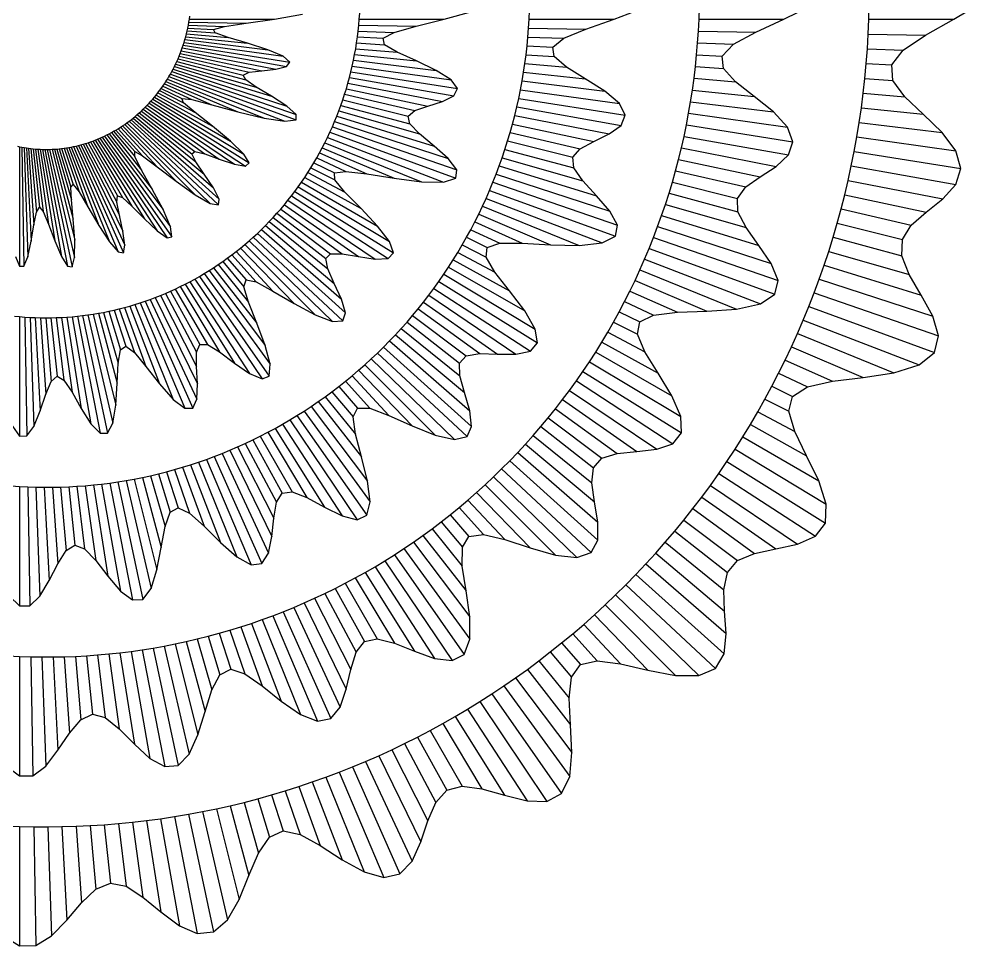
# Model space of a CAD drawing. Header units: metres. Extents: x -31.1 to 29.2, y -27.3 to 29.9.
# Drawn here: x -0.01 to 28.32, y -27.26 to 0 of the extents above; entities that cross this region are included whole.
import ezdxf

# ---------------------------------------------------------------- set-up
doc = ezdxf.new("R2010")
doc.units = ezdxf.units.M
for name, color, linetype in [('Fill', 3, 'Continuous'), ('Inner', 2, 'Continuous'), ('Outer', 1, 'Continuous')]:
    doc.layers.add(name, color=color, linetype=linetype)

msp = doc.modelspace()

# ---------------------------------------------------------------- linework, layer by layer
at = {"layer": 'Fill'}
for p, q in [((4.952, -0.259), (5.706, -0.299)), ((4.969, -0.174), (6.027, -0.21)), ((4.985, -0.087), (6.671, -0.116)), ((5, 0), (7.5, 0)), ((9.985, -0.174), (11.67, -0.204)), ((10, 0), (12.5, 0)), ((14.984, -0.262), (16.67, -0.291)), ((15, 0), (17.5, 0)), ((20, 0), (22.5, 0)), ((25, 0), (27.5, 0)), ((4.89, -0.514), (6.708, -0.705)), ((4.912, -0.43), (6.135, -0.537)), ((4.932, -0.345), (5.758, -0.403)), ((9.945, -0.521), (10.699, -0.561)), ((9.966, -0.348), (11.024, -0.385)), ((14.963, -0.523), (16.021, -0.559)), ((19.983, -0.349), (21.669, -0.378)), ((24.982, -0.436), (26.668, -0.465)), ((4.787, -0.844), (7.861, -1.386)), ((4.815, -0.763), (7.951, -1.259)), ((4.841, -0.68), (7.756, -1.09)), ((4.866, -0.597), (7.304, -0.897)), ((9.92, -0.694), (10.746, -0.751)), ((14.938, -0.783), (15.693, -0.822)), ((19.96, -0.697), (21.018, -0.734)), ((4.696, -1.084), (6.762, -1.561)), ((4.728, -1.005), (7.127, -1.515)), ((4.758, -0.925), (7.544, -1.466)), ((9.862, -1.037), (11.681, -1.228)), ((9.893, -0.866), (11.116, -0.973)), ((14.908, -1.042), (15.734, -1.1)), ((19.931, -1.045), (20.686, -1.084)), ((24.957, -0.872), (26.015, -0.908)), ((4.556, -1.393), (7.418, -2.268)), ((4.593, -1.317), (6.966, -1.997)), ((4.628, -1.24), (6.655, -1.783)), ((4.663, -1.163), (6.582, -1.641)), ((9.793, -1.376), (12.707, -1.786)), ((9.829, -1.207), (12.266, -1.506)), ((14.874, -1.301), (16.097, -1.408)), ((19.896, -1.391), (20.722, -1.449)), ((24.924, -1.306), (25.679, -1.346)), ((4.396, -1.687), (7.81, -2.998)), ((4.437, -1.615), (8.14, -2.963)), ((4.478, -1.542), (8.143, -2.804)), ((4.518, -1.468), (7.862, -2.555)), ((9.753, -1.545), (12.889, -2.041)), ((14.835, -1.559), (16.653, -1.75)), ((4.217, -1.966), (5.069, -2.364)), ((4.263, -1.898), (5.658, -2.519)), ((4.308, -1.829), (6.423, -2.726)), ((4.353, -1.759), (7.196, -2.907)), ((9.666, -1.879), (12.452, -2.42)), ((9.711, -1.712), (12.785, -2.254)), ((14.792, -1.816), (17.229, -2.115)), ((19.855, -1.737), (21.078, -1.844)), ((24.884, -1.74), (25.709, -1.798)), ((4.021, -2.229), (5.677, -3.147)), ((4.071, -2.165), (5.163, -2.745)), ((4.121, -2.1), (4.823, -2.458)), ((4.169, -2.034), (4.777, -2.33)), ((9.568, -2.209), (11.634, -2.686)), ((9.618, -2.044), (12.017, -2.554)), ((14.744, -2.072), (17.658, -2.482)), ((19.808, -2.082), (21.626, -2.273)), ((24.836, -2.173), (26.059, -2.28)), ((3.754, -2.532), (6.322, -4.264)), ((3.809, -2.474), (6.652, -4.32)), ((3.863, -2.414), (6.762, -4.226)), ((3.917, -2.353), (6.604, -3.968)), ((3.969, -2.292), (6.207, -3.584)), ((9.458, -2.534), (11.485, -3.077)), ((9.514, -2.372), (11.434, -2.851)), ((14.692, -2.327), (17.828, -2.824)), ((19.754, -2.426), (22.192, -2.725)), ((3.465, -2.806), (5.187, -4.2)), ((3.524, -2.753), (5.074, -3.964)), ((3.583, -2.7), (5.162, -3.89)), ((3.641, -2.645), (5.452, -3.961)), ((3.698, -2.589), (5.878, -4.116)), ((9.399, -2.695), (11.772, -3.376)), ((14.574, -2.833), (17.36, -3.374)), ((14.635, -2.581), (17.709, -3.123)), ((19.695, -2.768), (22.61, -3.178)), ((24.78, -2.605), (26.599, -2.796)), ((3.094, -3.094), (5.165, -5.165)), ((3.157, -3.049), (5.611, -5.418)), ((3.22, -3.003), (5.857, -5.462)), ((3.282, -2.955), (5.875, -5.29)), ((3.344, -2.907), (5.703, -4.958)), ((3.405, -2.857), (5.434, -4.559)), ((9.273, -3.013), (12.618, -4.1)), ((9.337, -2.855), (12.199, -3.73)), ((14.509, -3.084), (16.908, -3.594)), ((19.63, -3.109), (22.766, -3.606)), ((24.717, -3.035), (27.155, -3.334)), ((2.634, -3.371), (3.906, -4.999)), ((2.701, -3.335), (3.592, -4.436)), ((2.768, -3.298), (3.391, -4.041)), ((2.834, -3.26), (3.387, -3.896)), ((2.9, -3.22), (3.615, -4.015)), ((2.965, -3.179), (4.049, -4.342)), ((3.029, -3.137), (4.605, -4.768)), ((9.136, -3.325), (12.839, -4.673)), ((9.206, -3.17), (12.87, -4.432)), ((14.44, -3.334), (16.506, -3.811)), ((1.873, -3.675), (2.939, -5.767)), ((1.943, -3.654), (2.863, -5.385)), ((2.013, -3.632), (2.88, -5.196)), ((2.083, -3.608), (3.028, -5.245)), ((2.153, -3.583), (3.307, -5.503)), ((2.223, -3.557), (3.672, -5.876)), ((2.292, -3.529), (4.046, -6.23)), ((2.361, -3.5), (4.341, -6.435)), ((2.43, -3.47), (4.483, -6.402)), ((2.498, -3.438), (4.437, -6.107)), ((2.566, -3.405), (4.222, -5.603)), ((8.989, -3.632), (11.832, -4.781)), ((9.064, -3.479), (12.478, -4.79)), ((14.366, -3.582), (16.285, -4.06)), ((19.559, -3.449), (22.633, -3.991)), ((24.647, -3.464), (27.561, -3.873)), ((0, -3.75), (0, -7.264)), ((0.066, -3.763), (0.127, -7.261)), ((0.132, -3.775), (0.244, -6.987)), ((0.198, -3.786), (0.342, -6.534)), ((0.265, -3.796), (0.423, -6.046)), ((0.333, -3.805), (0.496, -5.674)), ((0.401, -3.812), (0.581, -5.531)), ((0.469, -3.819), (0.695, -5.661)), ((0.537, -3.824), (0.847, -6.026)), ((0.606, -3.827), (1.032, -6.516)), ((0.675, -3.83), (1.231, -6.979)), ((0.745, -3.831), (1.413, -7.27)), ((0.814, -3.831), (1.549, -7.289)), ((0.884, -3.83), (1.619, -7.012)), ((0.954, -3.827), (1.621, -6.501)), ((1.024, -3.823), (1.576, -5.882)), ((1.095, -3.818), (1.524, -5.315)), ((1.165, -3.812), (1.512, -4.945)), ((1.236, -3.804), (1.58, -4.862)), ((1.307, -3.795), (1.749, -5.078)), ((1.378, -3.785), (2.01, -5.523)), ((1.448, -3.773), (2.328, -6.065)), ((1.519, -3.76), (2.646, -6.549)), ((1.59, -3.746), (2.905, -6.844)), ((1.661, -3.73), (3.061, -6.876)), ((1.732, -3.713), (3.099, -6.646)), ((1.802, -3.695), (3.041, -6.234)), ((8.831, -3.932), (10.226, -4.553)), ((8.911, -3.782), (11.026, -4.68)), ((14.288, -3.828), (16.315, -4.371)), ((19.483, -3.787), (22.268, -4.328)), ((24.569, -3.891), (27.705, -4.388)), ((8.663, -4.225), (9.271, -4.522)), ((8.748, -4.079), (9.601, -4.477)), ((14.205, -4.073), (16.578, -4.754)), ((19.4, -4.124), (21.799, -4.633)), ((8.486, -4.512), (9.578, -5.093)), ((8.576, -4.37), (9.278, -4.728)), ((14.119, -4.317), (16.981, -5.192)), ((19.311, -4.458), (21.378, -4.936)), ((24.483, -4.317), (27.557, -4.859)), ((8.299, -4.792), (10.538, -6.084)), ((8.394, -4.653), (10.05, -5.571)), ((13.933, -4.798), (17.598, -6.059)), ((14.028, -4.558), (17.373, -5.645)), ((19.217, -4.791), (21.137, -5.27)), ((24.391, -4.741), (27.176, -5.283)), ((8.104, -5.064), (11.003, -6.875)), ((8.203, -4.929), (10.89, -6.543)), ((13.834, -5.035), (17.537, -6.383)), ((7.899, -5.328), (10.467, -7.06)), ((8.002, -5.197), (10.846, -7.043)), ((13.731, -5.271), (17.145, -6.582)), ((19.117, -5.122), (21.144, -5.666)), ((24.291, -5.163), (26.69, -5.673)), ((7.686, -5.584), (9.497, -6.9)), ((7.793, -5.457), (9.974, -6.984)), ((13.624, -5.505), (16.468, -6.654)), ((19.012, -5.451), (21.385, -6.132)), ((24.183, -5.583), (26.25, -6.06)), ((7.464, -5.832), (9.014, -7.043)), ((7.576, -5.709), (9.155, -6.899)), ((13.514, -5.736), (15.628, -6.634)), ((18.9, -5.778), (21.762, -6.653)), ((7.117, -6.187), (9.477, -8.238)), ((7.235, -6.071), (9.264, -7.773)), ((7.351, -5.952), (9.073, -7.347)), ((13.28, -6.193), (14.132, -6.59)), ((13.399, -5.965), (14.794, -6.587)), ((18.783, -6.103), (22.128, -7.19)), ((24.069, -6.001), (25.988, -6.48)), ((6.877, -6.413), (9.514, -8.872)), ((6.998, -6.301), (9.591, -8.636)), ((13.157, -6.417), (13.765, -6.714)), ((18.661, -6.425), (22.326, -7.687)), ((23.947, -6.417), (25.974, -6.96)), ((6.503, -6.734), (8.078, -8.365)), ((6.629, -6.629), (8.7, -8.7)), ((6.754, -6.522), (9.208, -8.892)), ((13.031, -6.64), (13.733, -6.998)), ((18.533, -6.745), (22.235, -8.093)), ((6.114, -7.033), (6.667, -7.67)), ((6.245, -6.936), (6.961, -7.731)), ((6.375, -6.836), (7.459, -7.999)), ((12.767, -7.077), (14.423, -7.995)), ((12.901, -6.86), (13.993, -7.44)), ((18.399, -7.063), (21.813, -8.373)), ((23.818, -6.83), (26.191, -7.51)), ((5.712, -7.311), (6.984, -8.939)), ((5.847, -7.221), (6.739, -8.322)), ((5.981, -7.128), (6.605, -7.871)), ((12.63, -7.292), (14.868, -8.584)), ((23.682, -7.24), (26.544, -8.115)), ((5.157, -7.646), (7.137, -10.58)), ((5.298, -7.566), (7.351, -10.498)), ((5.437, -7.483), (7.376, -10.152)), ((5.575, -7.398), (7.231, -9.596)), ((12.488, -7.504), (15.176, -9.118)), ((18.26, -7.378), (21.104, -8.527)), ((23.539, -7.648), (26.884, -8.735)), ((4.728, -7.869), (5.882, -9.789)), ((4.872, -7.797), (6.321, -10.116)), ((5.015, -7.723), (6.769, -10.423)), ((12.196, -7.92), (15.039, -9.767)), ((12.344, -7.713), (15.243, -9.525)), ((18.116, -7.69), (20.231, -8.587)), ((3.994, -8.189), (5.232, -10.728)), ((4.143, -8.13), (5.209, -10.222)), ((4.29, -8.069), (5.211, -9.8)), ((4.437, -8.005), (5.304, -9.569)), ((4.583, -7.939), (5.528, -9.575)), ((12.044, -8.124), (14.612, -9.856)), ((17.966, -7.999), (19.362, -8.62)), ((23.388, -8.053), (27.053, -9.315)), ((3.088, -8.483), (3.72, -10.222)), ((3.24, -8.441), (4.12, -10.733)), ((3.392, -8.396), (4.519, -11.185)), ((3.544, -8.348), (4.859, -11.447)), ((3.695, -8.298), (5.095, -11.443)), ((3.845, -8.245), (5.212, -11.177)), ((11.889, -8.325), (14.069, -9.851)), ((17.811, -8.306), (18.664, -8.703)), ((23.231, -8.455), (26.934, -9.803)), ((0, -8.75), (0, -12.264)), ((0.153, -8.763), (0.214, -12.261)), ((0.306, -8.772), (0.418, -11.984)), ((0.46, -8.78), (0.604, -11.527)), ((1.078, -8.781), (1.304, -10.624)), ((1.233, -8.775), (1.543, -10.978)), ((1.388, -8.766), (1.814, -11.454)), ((1.544, -8.754), (2.099, -11.903)), ((1.699, -8.739), (2.367, -12.178)), ((1.854, -8.722), (2.589, -12.179)), ((2.009, -8.702), (2.744, -11.884)), ((2.164, -8.679), (2.83, -11.352)), ((2.319, -8.653), (2.87, -10.712)), ((2.473, -8.625), (2.902, -10.121)), ((2.627, -8.593), (2.974, -9.726)), ((2.781, -8.56), (3.125, -9.618)), ((2.935, -8.523), (3.377, -9.806)), ((11.569, -8.718), (13.149, -9.908)), ((11.731, -8.523), (13.543, -9.839)), ((17.651, -8.609), (18.259, -8.905)), ((0.614, -8.784), (0.772, -11.034)), ((0.769, -8.786), (0.932, -10.655)), ((0.923, -8.785), (1.104, -10.503)), ((11.404, -8.91), (12.954, -10.121)), ((17.486, -8.91), (18.189, -9.268)), ((23.067, -8.855), (26.481, -10.165)), ((11.065, -9.285), (13.094, -10.987)), ((11.236, -9.099), (12.958, -10.494)), ((17.316, -9.207), (18.407, -9.787)), ((22.896, -9.251), (25.74, -10.4)), ((10.891, -9.467), (13.25, -11.518)), ((17.14, -9.501), (18.796, -10.419)), ((10.534, -9.823), (13.171, -12.282)), ((10.714, -9.647), (13.307, -11.981)), ((16.96, -9.792), (19.198, -11.084)), ((22.719, -9.643), (24.833, -10.541)), ((10.165, -10.165), (12.236, -12.236)), ((10.351, -9.995), (12.804, -12.365)), ((16.774, -10.079), (19.461, -11.694)), ((22.534, -10.033), (23.929, -10.654)), ((9.976, -10.331), (11.551, -11.962)), ((16.584, -10.363), (19.483, -12.174)), ((22.343, -10.419), (23.196, -10.816)), ((9.591, -10.652), (10.307, -11.447)), ((9.785, -10.493), (10.869, -11.656)), ((16.389, -10.643), (19.233, -12.49)), ((9.195, -10.959), (9.819, -11.702)), ((9.394, -10.807), (9.948, -11.443)), ((16.189, -10.92), (18.758, -12.652)), ((22.145, -10.801), (22.753, -11.097)), ((8.79, -11.251), (10.063, -12.88)), ((8.994, -11.107), (9.886, -12.208)), ((15.985, -11.193), (18.165, -12.719)), ((21.941, -11.18), (22.644, -11.537)), ((8.376, -11.528), (10.315, -14.197)), ((8.584, -11.392), (10.24, -13.589)), ((15.776, -11.462), (17.588, -12.778)), ((21.73, -11.554), (22.822, -12.135)), ((7.953, -11.791), (9.933, -14.726)), ((8.165, -11.662), (10.218, -14.593)), ((15.562, -11.727), (17.142, -12.917)), ((7.304, -12.155), (8.457, -14.075)), ((7.522, -12.038), (8.971, -14.356)), ((7.738, -11.916), (9.492, -14.617)), ((15.344, -11.988), (16.894, -13.199)), ((21.513, -11.925), (23.169, -12.843)), ((6.861, -12.378), (7.728, -13.942)), ((7.083, -12.269), (8.028, -13.905)), ((15.122, -12.246), (16.844, -13.64)), ((21.29, -12.292), (23.528, -13.584)), ((6.186, -12.683), (7.424, -15.222)), ((6.413, -12.585), (7.479, -14.677)), ((6.638, -12.484), (7.558, -14.215)), ((14.664, -12.748), (17.024, -14.798)), ((14.895, -12.499), (16.924, -14.201)), ((21.06, -12.654), (23.747, -14.269)), ((5.265, -13.032), (6.392, -15.821)), ((5.497, -12.951), (6.813, -16.05)), ((5.728, -12.866), (7.129, -16.011)), ((5.958, -12.776), (7.325, -15.709)), ((14.429, -12.992), (17.022, -15.327)), ((20.824, -13.012), (23.723, -14.824)), ((4.326, -13.315), (4.67, -14.373)), ((4.562, -13.25), (5.004, -14.534)), ((4.798, -13.182), (5.43, -14.92)), ((5.032, -13.109), (5.912, -15.4)), ((14.19, -13.233), (16.827, -15.692)), ((3.134, -13.574), (3.868, -16.756)), ((3.373, -13.53), (4.04, -16.203)), ((3.613, -13.483), (4.164, -15.541)), ((3.851, -13.431), (4.28, -14.928)), ((4.089, -13.375), (4.435, -14.508)), ((13.947, -13.469), (16.401, -15.838)), ((20.582, -13.366), (23.426, -15.213)), ((0, -13.75), (0, -17.264)), ((0.24, -13.762), (0.301, -17.26)), ((0.481, -13.769), (0.593, -16.981)), ((0.722, -13.773), (0.866, -16.52)), ((0.963, -13.772), (1.12, -16.022)), ((1.204, -13.767), (1.368, -15.636)), ((1.446, -13.758), (1.627, -15.476)), ((1.688, -13.744), (1.914, -15.587)), ((1.929, -13.726), (2.239, -15.929)), ((2.171, -13.704), (2.596, -16.393)), ((2.412, -13.678), (2.967, -16.827)), ((2.653, -13.647), (3.321, -17.086)), ((2.893, -13.613), (3.628, -17.07)), ((13.7, -13.7), (15.771, -15.771)), ((20.334, -13.716), (22.903, -15.448)), ((13.195, -14.15), (14.279, -15.312)), ((13.449, -13.927), (15.025, -15.558)), ((20.081, -14.061), (22.261, -15.587)), ((12.937, -14.367), (13.652, -15.162)), ((19.821, -14.401), (21.633, -15.717)), ((12.675, -14.581), (13.228, -15.217)), ((12.141, -14.992), (13.032, -16.093)), ((12.409, -14.789), (13.033, -15.532)), ((19.555, -14.736), (21.135, -15.926)), ((11.869, -15.191), (13.141, -16.82)), ((19.284, -15.067), (20.834, -16.278)), ((11.315, -15.574), (13.254, -18.243)), ((11.593, -15.385), (13.249, -17.582)), ((19.008, -15.392), (20.73, -16.787)), ((11.033, -15.757), (13.086, -18.689)), ((18.726, -15.713), (20.754, -17.415)), ((10.462, -16.109), (12.215, -18.81)), ((10.749, -15.936), (12.729, -18.871)), ((18.438, -16.028), (20.797, -18.079)), ((10.172, -16.278), (11.62, -18.597)), ((18.145, -16.338), (20.738, -18.673)), ((9.583, -16.599), (10.528, -18.235)), ((9.879, -16.441), (11.032, -18.361)), ((17.847, -16.643), (20.484, -19.102)), ((8.985, -16.899), (9.905, -18.629)), ((9.285, -16.751), (10.152, -18.315)), ((17.544, -16.942), (19.998, -19.312)), ((8.378, -17.177), (9.616, -19.716)), ((8.683, -17.04), (9.749, -19.133)), ((17.236, -17.236), (19.307, -19.307)), ((7.451, -17.554), (8.766, -20.652)), ((7.762, -17.433), (9.162, -20.579)), ((8.071, -17.308), (9.438, -20.241)), ((16.923, -17.524), (18.498, -19.155)), ((6.824, -17.777), (7.704, -20.068)), ((7.138, -17.668), (8.265, -20.457)), ((16.605, -17.806), (17.689, -18.969)), ((5.871, -18.07), (6.215, -19.128)), ((6.19, -17.978), (6.632, -19.261)), ((6.508, -17.88), (7.141, -19.618)), ((16.282, -18.083), (16.998, -18.878)), ((4.583, -18.382), (5.25, -21.055)), ((4.907, -18.312), (5.458, -20.371)), ((5.229, -18.237), (5.659, -19.734)), ((5.551, -18.157), (5.897, -19.289)), ((15.955, -18.354), (16.508, -18.991)), ((2.625, -18.678), (2.935, -20.88)), ((2.953, -18.643), (3.379, -21.331)), ((3.28, -18.602), (3.835, -21.751)), ((3.607, -18.555), (4.275, -21.994)), ((3.933, -18.503), (4.668, -21.961)), ((4.258, -18.445), (4.993, -21.628)), ((15.623, -18.619), (16.247, -19.362)), ((0, -18.75), (0, -22.264)), ((0.327, -18.761), (0.389, -22.259)), ((0.655, -18.766), (0.767, -21.978)), ((0.983, -18.766), (1.127, -21.513)), ((1.312, -18.76), (1.469, -21.01)), ((1.64, -18.748), (1.804, -20.617)), ((1.969, -18.73), (2.149, -20.448)), ((2.297, -18.707), (2.523, -20.549)), ((15.287, -18.878), (16.179, -19.979)), ((14.947, -19.131), (16.219, -20.76)), ((14.602, -19.378), (16.258, -21.575)), ((14.254, -19.619), (16.193, -22.288)), ((13.545, -20.081), (15.525, -23.016)), ((13.901, -19.853), (15.954, -22.785)), ((13.185, -20.303), (14.939, -23.003)), ((12.821, -20.518), (14.27, -22.837)), ((12.083, -20.929), (13.028, -22.565)), ((12.454, -20.727), (13.607, -22.647)), ((11.709, -21.124), (12.576, -22.688)), ((10.953, -21.496), (12.018, -23.588)), ((11.333, -21.313), (12.253, -23.044)), ((10.57, -21.671), (11.808, -24.21)), ((9.796, -22.001), (11.196, -25.146)), ((10.184, -21.84), (11.551, -24.772)), ((9.011, -22.304), (10.138, -25.093)), ((9.405, -22.156), (10.72, -25.255)), ((8.218, -22.579), (8.851, -24.317)), ((8.616, -22.445), (9.495, -24.736)), ((7.013, -22.938), (7.359, -24.071)), ((7.416, -22.825), (7.76, -23.883)), ((7.818, -22.706), (8.26, -23.989)), ((5.793, -23.233), (6.459, -25.906)), ((6.201, -23.142), (6.752, -25.2)), ((6.608, -23.044), (7.037, -24.54)), ((4.561, -23.464), (5.229, -26.903)), ((4.973, -23.394), (5.707, -26.852)), ((5.383, -23.317), (6.118, -26.499)), ((0, -23.75), (0, -27.264)), ((0.415, -23.76), (0.476, -27.258)), ((0.83, -23.763), (0.942, -26.975)), ((1.245, -23.759), (1.389, -26.507)), ((1.661, -23.748), (1.818, -25.997)), ((2.076, -23.729), (2.239, -25.597)), ((2.491, -23.703), (2.672, -25.421)), ((2.906, -23.669), (3.132, -25.512)), ((3.321, -23.629), (3.63, -25.832)), ((3.735, -23.581), (4.161, -26.27)), ((4.148, -23.526), (4.704, -26.675))]:
    msp.add_line(p, q, dxfattribs=at)
at = {"layer": 'Inner'}
for p, q in [((20, 0), (20.011, 0.349)), ((25, 0), (25.01, 0.437)), ((5, 0), (5.013, 0.088)), ((10, 0), (10.012, 0.175)), ((15, 0), (15.012, 0.262)), ((4.932, -0.345), (4.952, -0.259)), ((4.952, -0.259), (4.969, -0.174)), ((4.969, -0.174), (4.985, -0.087)), ((4.985, -0.087), (5, 0)), ((9.966, -0.348), (9.985, -0.174)), ((9.985, -0.174), (10, 0)), ((14.963, -0.523), (14.984, -0.262)), ((14.984, -0.262), (15, 0)), ((19.983, -0.349), (20, 0)), ((24.982, -0.436), (25, 0)), ((4.866, -0.597), (4.89, -0.514)), ((4.89, -0.514), (4.912, -0.43)), ((4.912, -0.43), (4.932, -0.345)), ((9.92, -0.694), (9.945, -0.521)), ((9.945, -0.521), (9.966, -0.348)), ((14.938, -0.783), (14.963, -0.523)), ((19.96, -0.697), (19.983, -0.349)), ((24.957, -0.872), (24.982, -0.436)), ((4.758, -0.925), (4.787, -0.844)), ((4.787, -0.844), (4.815, -0.763)), ((4.815, -0.763), (4.841, -0.68)), ((4.841, -0.68), (4.866, -0.597)), ((9.893, -0.866), (9.92, -0.694)), ((14.908, -1.042), (14.938, -0.783)), ((19.931, -1.045), (19.96, -0.697)), ((4.663, -1.163), (4.696, -1.084)), ((4.696, -1.084), (4.728, -1.005)), ((4.728, -1.005), (4.758, -0.925)), ((9.829, -1.207), (9.862, -1.037)), ((9.862, -1.037), (9.893, -0.866)), ((14.874, -1.301), (14.908, -1.042)), ((19.896, -1.391), (19.931, -1.045)), ((24.924, -1.306), (24.957, -0.872)), ((4.518, -1.468), (4.556, -1.393)), ((4.556, -1.393), (4.593, -1.317)), ((4.593, -1.317), (4.628, -1.24)), ((4.628, -1.24), (4.663, -1.163)), ((9.753, -1.545), (9.793, -1.376)), ((9.793, -1.376), (9.829, -1.207)), ((14.835, -1.559), (14.874, -1.301)), ((19.855, -1.737), (19.896, -1.391)), ((24.884, -1.74), (24.924, -1.306)), ((4.353, -1.759), (4.396, -1.687)), ((4.396, -1.687), (4.437, -1.615)), ((4.437, -1.615), (4.478, -1.542)), ((4.478, -1.542), (4.518, -1.468)), ((9.711, -1.712), (9.753, -1.545)), ((14.792, -1.816), (14.835, -1.559)), ((4.169, -2.034), (4.217, -1.966)), ((4.217, -1.966), (4.263, -1.898)), ((4.263, -1.898), (4.308, -1.829)), ((4.308, -1.829), (4.353, -1.759)), ((9.618, -2.044), (9.666, -1.879)), ((9.666, -1.879), (9.711, -1.712)), ((14.744, -2.072), (14.792, -1.816)), ((19.808, -2.082), (19.855, -1.737)), ((24.836, -2.173), (24.884, -1.74)), ((3.969, -2.292), (4.021, -2.229)), ((4.021, -2.229), (4.071, -2.165)), ((4.071, -2.165), (4.121, -2.1)), ((4.121, -2.1), (4.169, -2.034)), ((9.514, -2.372), (9.568, -2.209)), ((9.568, -2.209), (9.618, -2.044)), ((14.692, -2.327), (14.744, -2.072)), ((19.754, -2.426), (19.808, -2.082)), ((24.78, -2.605), (24.836, -2.173)), ((3.698, -2.589), (3.754, -2.532)), ((3.754, -2.532), (3.809, -2.474)), ((3.809, -2.474), (3.863, -2.414)), ((3.863, -2.414), (3.917, -2.353)), ((3.917, -2.353), (3.969, -2.292)), ((9.399, -2.695), (9.458, -2.534)), ((9.458, -2.534), (9.514, -2.372)), ((14.635, -2.581), (14.692, -2.327)), ((19.695, -2.768), (19.754, -2.426)), ((3.405, -2.857), (3.465, -2.806)), ((3.465, -2.806), (3.524, -2.753)), ((3.524, -2.753), (3.583, -2.7)), ((3.583, -2.7), (3.641, -2.645)), ((3.641, -2.645), (3.698, -2.589)), ((9.337, -2.855), (9.399, -2.695)), ((14.509, -3.084), (14.574, -2.833)), ((14.574, -2.833), (14.635, -2.581)), ((19.63, -3.109), (19.695, -2.768)), ((24.717, -3.035), (24.78, -2.605)), ((3.029, -3.137), (3.094, -3.094)), ((3.094, -3.094), (3.157, -3.049)), ((3.157, -3.049), (3.22, -3.003)), ((3.22, -3.003), (3.282, -2.955)), ((3.282, -2.955), (3.344, -2.907)), ((3.344, -2.907), (3.405, -2.857)), ((9.206, -3.17), (9.273, -3.013)), ((9.273, -3.013), (9.337, -2.855)), ((14.44, -3.334), (14.509, -3.084)), ((19.559, -3.449), (19.63, -3.109)), ((24.647, -3.464), (24.717, -3.035)), ((2.566, -3.405), (2.634, -3.371)), ((2.634, -3.371), (2.701, -3.335)), ((2.701, -3.335), (2.768, -3.298)), ((2.768, -3.298), (2.834, -3.26)), ((2.834, -3.26), (2.9, -3.22)), ((2.9, -3.22), (2.965, -3.179)), ((2.965, -3.179), (3.029, -3.137)), ((9.064, -3.479), (9.136, -3.325)), ((9.136, -3.325), (9.206, -3.17)), ((14.366, -3.582), (14.44, -3.334)), ((1.802, -3.695), (1.873, -3.675)), ((1.873, -3.675), (1.943, -3.654)), ((1.943, -3.654), (2.013, -3.632)), ((2.013, -3.632), (2.083, -3.608)), ((2.083, -3.608), (2.153, -3.583)), ((2.153, -3.583), (2.223, -3.557)), ((2.223, -3.557), (2.292, -3.529)), ((2.292, -3.529), (2.361, -3.5)), ((2.361, -3.5), (2.43, -3.47)), ((2.43, -3.47), (2.498, -3.438)), ((2.498, -3.438), (2.566, -3.405)), ((8.911, -3.782), (8.989, -3.632)), ((8.989, -3.632), (9.064, -3.479)), ((14.288, -3.828), (14.366, -3.582)), ((19.483, -3.787), (19.559, -3.449)), ((24.569, -3.891), (24.647, -3.464)), ((-0.065, -3.736), (0, -3.75)), ((0, -3.75), (0.066, -3.763)), ((0.066, -3.763), (0.132, -3.775)), ((0.132, -3.775), (0.198, -3.786)), ((0.198, -3.786), (0.265, -3.796)), ((0.265, -3.796), (0.333, -3.805)), ((0.333, -3.805), (0.401, -3.812)), ((0.401, -3.812), (0.469, -3.819)), ((0.469, -3.819), (0.537, -3.824)), ((0.537, -3.824), (0.606, -3.827)), ((0.606, -3.827), (0.675, -3.83)), ((0.675, -3.83), (0.745, -3.831)), ((0.745, -3.831), (0.814, -3.831)), ((0.814, -3.831), (0.884, -3.83)), ((0.884, -3.83), (0.954, -3.827)), ((0.954, -3.827), (1.024, -3.823)), ((1.024, -3.823), (1.095, -3.818)), ((1.095, -3.818), (1.165, -3.812)), ((1.165, -3.812), (1.236, -3.804)), ((1.236, -3.804), (1.307, -3.795)), ((1.307, -3.795), (1.378, -3.785)), ((1.378, -3.785), (1.448, -3.773)), ((1.448, -3.773), (1.519, -3.76)), ((1.519, -3.76), (1.59, -3.746)), ((1.59, -3.746), (1.661, -3.73)), ((1.661, -3.73), (1.732, -3.713)), ((1.732, -3.713), (1.802, -3.695)), ((8.748, -4.079), (8.831, -3.932)), ((8.831, -3.932), (8.911, -3.782)), ((14.205, -4.073), (14.288, -3.828)), ((19.4, -4.124), (19.483, -3.787)), ((24.483, -4.317), (24.569, -3.891)), ((8.576, -4.37), (8.663, -4.225)), ((8.663, -4.225), (8.748, -4.079)), ((14.119, -4.317), (14.205, -4.073)), ((19.311, -4.458), (19.4, -4.124)), ((8.394, -4.653), (8.486, -4.512)), ((8.486, -4.512), (8.576, -4.37)), ((14.028, -4.558), (14.119, -4.317)), ((19.217, -4.791), (19.311, -4.458)), ((24.391, -4.741), (24.483, -4.317)), ((8.203, -4.929), (8.299, -4.792)), ((8.299, -4.792), (8.394, -4.653)), ((13.834, -5.035), (13.933, -4.798)), ((13.933, -4.798), (14.028, -4.558)), ((19.117, -5.122), (19.217, -4.791)), ((24.291, -5.163), (24.391, -4.741)), ((8.002, -5.197), (8.104, -5.064)), ((8.104, -5.064), (8.203, -4.929)), ((13.731, -5.271), (13.834, -5.035)), ((7.793, -5.457), (7.899, -5.328)), ((7.899, -5.328), (8.002, -5.197)), ((13.624, -5.505), (13.731, -5.271)), ((19.012, -5.451), (19.117, -5.122)), ((24.183, -5.583), (24.291, -5.163)), ((7.576, -5.709), (7.686, -5.584)), ((7.686, -5.584), (7.793, -5.457)), ((13.514, -5.736), (13.624, -5.505)), ((18.9, -5.778), (19.012, -5.451)), ((24.069, -6.001), (24.183, -5.583)), ((7.351, -5.952), (7.464, -5.832)), ((7.464, -5.832), (7.576, -5.709)), ((13.399, -5.965), (13.514, -5.736)), ((18.783, -6.103), (18.9, -5.778)), ((6.998, -6.301), (7.117, -6.187)), ((7.117, -6.187), (7.235, -6.071)), ((7.235, -6.071), (7.351, -5.952)), ((13.157, -6.417), (13.28, -6.193)), ((13.28, -6.193), (13.399, -5.965)), ((18.661, -6.425), (18.783, -6.103)), ((23.947, -6.417), (24.069, -6.001)), ((6.754, -6.522), (6.877, -6.413)), ((6.877, -6.413), (6.998, -6.301)), ((13.031, -6.64), (13.157, -6.417)), ((18.533, -6.745), (18.661, -6.425)), ((23.818, -6.83), (23.947, -6.417)), ((6.375, -6.836), (6.503, -6.734)), ((6.503, -6.734), (6.629, -6.629)), ((6.629, -6.629), (6.754, -6.522)), ((12.901, -6.86), (13.031, -6.64)), ((18.399, -7.063), (18.533, -6.745)), ((5.981, -7.128), (6.114, -7.033)), ((6.114, -7.033), (6.245, -6.936)), ((6.245, -6.936), (6.375, -6.836)), ((12.63, -7.292), (12.767, -7.077)), ((12.767, -7.077), (12.901, -6.86)), ((18.26, -7.378), (18.399, -7.063)), ((23.682, -7.24), (23.818, -6.83)), ((5.575, -7.398), (5.712, -7.311)), ((5.712, -7.311), (5.847, -7.221)), ((5.847, -7.221), (5.981, -7.128)), ((12.488, -7.504), (12.63, -7.292)), ((23.539, -7.648), (23.682, -7.24)), ((5.015, -7.723), (5.157, -7.646)), ((5.157, -7.646), (5.298, -7.566)), ((5.298, -7.566), (5.437, -7.483)), ((5.437, -7.483), (5.575, -7.398)), ((12.344, -7.713), (12.488, -7.504)), ((18.116, -7.69), (18.26, -7.378)), ((23.388, -8.053), (23.539, -7.648)), ((4.583, -7.939), (4.728, -7.869)), ((4.728, -7.869), (4.872, -7.797)), ((4.872, -7.797), (5.015, -7.723)), ((12.044, -8.124), (12.196, -7.92)), ((12.196, -7.92), (12.344, -7.713)), ((17.966, -7.999), (18.116, -7.69)), ((3.845, -8.245), (3.994, -8.189)), ((3.994, -8.189), (4.143, -8.13)), ((4.143, -8.13), (4.29, -8.069)), ((4.29, -8.069), (4.437, -8.005)), ((4.437, -8.005), (4.583, -7.939)), ((11.889, -8.325), (12.044, -8.124)), ((17.811, -8.306), (17.966, -7.999)), ((23.231, -8.455), (23.388, -8.053)), ((2.935, -8.523), (3.088, -8.483)), ((3.088, -8.483), (3.24, -8.441)), ((3.24, -8.441), (3.392, -8.396)), ((3.392, -8.396), (3.544, -8.348)), ((3.544, -8.348), (3.695, -8.298)), ((3.695, -8.298), (3.845, -8.245)), ((11.731, -8.523), (11.889, -8.325)), ((17.651, -8.609), (17.811, -8.306)), ((23.067, -8.855), (23.231, -8.455)), ((-0.152, -8.735), (0, -8.75)), ((0, -8.75), (0.153, -8.763)), ((0.153, -8.763), (0.306, -8.772)), ((0.306, -8.772), (0.46, -8.78)), ((0.46, -8.78), (0.614, -8.784)), ((0.923, -8.785), (1.078, -8.781)), ((1.078, -8.781), (1.233, -8.775)), ((1.233, -8.775), (1.388, -8.766)), ((1.388, -8.766), (1.544, -8.754)), ((1.544, -8.754), (1.699, -8.739)), ((1.699, -8.739), (1.854, -8.722)), ((1.854, -8.722), (2.009, -8.702)), ((2.009, -8.702), (2.164, -8.679)), ((2.164, -8.679), (2.319, -8.653)), ((2.319, -8.653), (2.473, -8.625)), ((2.473, -8.625), (2.627, -8.593)), ((2.627, -8.593), (2.781, -8.56)), ((2.781, -8.56), (2.935, -8.523)), ((11.404, -8.91), (11.569, -8.718)), ((11.569, -8.718), (11.731, -8.523)), ((17.486, -8.91), (17.651, -8.609)), ((0.614, -8.784), (0.769, -8.786)), ((0.769, -8.786), (0.923, -8.785)), ((11.236, -9.099), (11.404, -8.91)), ((17.316, -9.207), (17.486, -8.91)), ((22.896, -9.251), (23.067, -8.855)), ((10.891, -9.467), (11.065, -9.285)), ((11.065, -9.285), (11.236, -9.099)), ((17.14, -9.501), (17.316, -9.207)), ((22.719, -9.643), (22.896, -9.251)), ((10.714, -9.647), (10.891, -9.467)), ((16.96, -9.792), (17.14, -9.501)), ((10.351, -9.995), (10.534, -9.823)), ((10.534, -9.823), (10.714, -9.647)), ((16.774, -10.079), (16.96, -9.792)), ((22.534, -10.033), (22.719, -9.643)), ((9.976, -10.331), (10.165, -10.165)), ((10.165, -10.165), (10.351, -9.995)), ((16.584, -10.363), (16.774, -10.079)), ((22.343, -10.419), (22.534, -10.033)), ((9.785, -10.493), (9.976, -10.331)), ((16.389, -10.643), (16.584, -10.363)), ((22.145, -10.801), (22.343, -10.419)), ((9.394, -10.807), (9.591, -10.652)), ((9.591, -10.652), (9.785, -10.493)), ((16.189, -10.92), (16.389, -10.643)), ((8.994, -11.107), (9.195, -10.959)), ((9.195, -10.959), (9.394, -10.807)), ((15.985, -11.193), (16.189, -10.92)), ((21.941, -11.18), (22.145, -10.801)), ((8.584, -11.392), (8.79, -11.251)), ((8.79, -11.251), (8.994, -11.107)), ((15.776, -11.462), (15.985, -11.193)), ((21.73, -11.554), (21.941, -11.18)), ((8.165, -11.662), (8.376, -11.528)), ((8.376, -11.528), (8.584, -11.392)), ((15.562, -11.727), (15.776, -11.462)), ((21.513, -11.925), (21.73, -11.554)), ((7.738, -11.916), (7.953, -11.791)), ((7.953, -11.791), (8.165, -11.662)), ((15.344, -11.988), (15.562, -11.727)), ((7.083, -12.269), (7.304, -12.155)), ((7.304, -12.155), (7.522, -12.038)), ((7.522, -12.038), (7.738, -11.916)), ((15.122, -12.246), (15.344, -11.988)), ((21.29, -12.292), (21.513, -11.925)), ((6.638, -12.484), (6.861, -12.378)), ((6.861, -12.378), (7.083, -12.269)), ((14.895, -12.499), (15.122, -12.246)), ((21.06, -12.654), (21.29, -12.292)), ((5.958, -12.776), (6.186, -12.683)), ((6.186, -12.683), (6.413, -12.585)), ((6.413, -12.585), (6.638, -12.484)), ((14.429, -12.992), (14.664, -12.748)), ((14.664, -12.748), (14.895, -12.499)), ((20.824, -13.012), (21.06, -12.654)), ((5.032, -13.109), (5.265, -13.032)), ((5.265, -13.032), (5.497, -12.951)), ((5.497, -12.951), (5.728, -12.866)), ((5.728, -12.866), (5.958, -12.776)), ((14.19, -13.233), (14.429, -12.992)), ((20.582, -13.366), (20.824, -13.012)), ((4.089, -13.375), (4.326, -13.315)), ((4.326, -13.315), (4.562, -13.25)), ((4.562, -13.25), (4.798, -13.182)), ((4.798, -13.182), (5.032, -13.109)), ((13.947, -13.469), (14.19, -13.233)), ((2.893, -13.613), (3.134, -13.574)), ((3.134, -13.574), (3.373, -13.53)), ((3.373, -13.53), (3.613, -13.483)), ((3.613, -13.483), (3.851, -13.431)), ((3.851, -13.431), (4.089, -13.375)), ((13.7, -13.7), (13.947, -13.469)), ((20.334, -13.716), (20.582, -13.366)), ((-0.24, -13.734), (0, -13.75)), ((0, -13.75), (0.24, -13.762)), ((0.24, -13.762), (0.481, -13.769)), ((0.481, -13.769), (0.722, -13.773)), ((0.722, -13.773), (0.963, -13.772)), ((0.963, -13.772), (1.204, -13.767)), ((1.204, -13.767), (1.446, -13.758)), ((1.446, -13.758), (1.688, -13.744)), ((1.688, -13.744), (1.929, -13.726)), ((1.929, -13.726), (2.171, -13.704)), ((2.171, -13.704), (2.412, -13.678)), ((2.412, -13.678), (2.653, -13.647)), ((2.653, -13.647), (2.893, -13.613)), ((13.449, -13.927), (13.7, -13.7)), ((20.081, -14.061), (20.334, -13.716)), ((12.937, -14.367), (13.195, -14.15)), ((13.195, -14.15), (13.449, -13.927)), ((19.821, -14.401), (20.081, -14.061)), ((12.675, -14.581), (12.937, -14.367)), ((19.555, -14.736), (19.821, -14.401)), ((12.409, -14.789), (12.675, -14.581)), ((11.869, -15.191), (12.141, -14.992)), ((12.141, -14.992), (12.409, -14.789)), ((19.284, -15.067), (19.555, -14.736)), ((11.593, -15.385), (11.869, -15.191)), ((19.008, -15.392), (19.284, -15.067)), ((11.033, -15.757), (11.315, -15.574)), ((11.315, -15.574), (11.593, -15.385)), ((18.726, -15.713), (19.008, -15.392)), ((10.749, -15.936), (11.033, -15.757)), ((18.438, -16.028), (18.726, -15.713)), ((10.172, -16.278), (10.462, -16.109)), ((10.462, -16.109), (10.749, -15.936)), ((18.145, -16.338), (18.438, -16.028)), ((9.879, -16.441), (10.172, -16.278)), ((17.847, -16.643), (18.145, -16.338)), ((9.285, -16.751), (9.583, -16.599)), ((9.583, -16.599), (9.879, -16.441)), ((17.544, -16.942), (17.847, -16.643)), ((8.683, -17.04), (8.985, -16.899)), ((8.985, -16.899), (9.285, -16.751)), ((17.236, -17.236), (17.544, -16.942)), ((8.071, -17.308), (8.378, -17.177)), ((8.378, -17.177), (8.683, -17.04)), ((16.923, -17.524), (17.236, -17.236)), ((7.138, -17.668), (7.451, -17.554)), ((7.451, -17.554), (7.762, -17.433)), ((7.762, -17.433), (8.071, -17.308)), ((16.605, -17.806), (16.923, -17.524)), ((6.508, -17.88), (6.824, -17.777)), ((6.824, -17.777), (7.138, -17.668)), ((16.282, -18.083), (16.605, -17.806)), ((5.551, -18.157), (5.871, -18.07)), ((5.871, -18.07), (6.19, -17.978)), ((6.19, -17.978), (6.508, -17.88)), ((15.955, -18.354), (16.282, -18.083)), ((4.258, -18.445), (4.583, -18.382)), ((4.583, -18.382), (4.907, -18.312)), ((4.907, -18.312), (5.229, -18.237)), ((5.229, -18.237), (5.551, -18.157)), ((15.623, -18.619), (15.955, -18.354)), ((2.297, -18.707), (2.625, -18.678)), ((2.625, -18.678), (2.953, -18.643)), ((2.953, -18.643), (3.28, -18.602)), ((3.28, -18.602), (3.607, -18.555)), ((3.607, -18.555), (3.933, -18.503)), ((3.933, -18.503), (4.258, -18.445)), ((15.287, -18.878), (15.623, -18.619)), ((-0.327, -18.733), (0, -18.75)), ((0, -18.75), (0.327, -18.761)), ((0.327, -18.761), (0.655, -18.766)), ((0.655, -18.766), (0.983, -18.766)), ((0.983, -18.766), (1.312, -18.76)), ((1.312, -18.76), (1.64, -18.748)), ((1.64, -18.748), (1.969, -18.73)), ((1.969, -18.73), (2.297, -18.707)), ((14.947, -19.131), (15.287, -18.878)), ((14.602, -19.378), (14.947, -19.131)), ((14.254, -19.619), (14.602, -19.378)), ((13.901, -19.853), (14.254, -19.619)), ((13.185, -20.303), (13.545, -20.081)), ((13.545, -20.081), (13.901, -19.853)), ((12.821, -20.518), (13.185, -20.303)), ((12.454, -20.727), (12.821, -20.518)), ((11.709, -21.124), (12.083, -20.929)), ((12.083, -20.929), (12.454, -20.727)), ((11.333, -21.313), (11.709, -21.124)), ((10.57, -21.671), (10.953, -21.496)), ((10.953, -21.496), (11.333, -21.313)), ((10.184, -21.84), (10.57, -21.671)), ((9.405, -22.156), (9.796, -22.001)), ((9.796, -22.001), (10.184, -21.84)), ((8.616, -22.445), (9.011, -22.304)), ((9.011, -22.304), (9.405, -22.156)), ((7.818, -22.706), (8.218, -22.579)), ((8.218, -22.579), (8.616, -22.445)), ((6.608, -23.044), (7.013, -22.938)), ((7.013, -22.938), (7.416, -22.825)), ((7.416, -22.825), (7.818, -22.706)), ((5.383, -23.317), (5.793, -23.233)), ((5.793, -23.233), (6.201, -23.142)), ((6.201, -23.142), (6.608, -23.044)), ((4.148, -23.526), (4.561, -23.464)), ((4.561, -23.464), (4.973, -23.394)), ((4.973, -23.394), (5.383, -23.317)), ((-0.414, -23.732), (0, -23.75)), ((0, -23.75), (0.415, -23.76)), ((0.415, -23.76), (0.83, -23.763)), ((0.83, -23.763), (1.245, -23.759)), ((1.245, -23.759), (1.661, -23.748)), ((1.661, -23.748), (2.076, -23.729)), ((2.076, -23.729), (2.491, -23.703)), ((2.491, -23.703), (2.906, -23.669)), ((2.906, -23.669), (3.321, -23.629)), ((3.321, -23.629), (3.735, -23.581)), ((3.735, -23.581), (4.148, -23.526))]:
    msp.add_line(p, q, dxfattribs=at)
at = {"layer": 'Outer'}
for p, q in [((17.5, 0), (18.325, 0.32)), ((22.5, 0), (23.324, 0.407)), ((27.5, 0), (28.324, 0.494)), ((7.5, 0), (8.327, 0.145)), ((12.5, 0), (13.326, 0.233)), ((5.706, -0.299), (6.027, -0.21)), ((6.027, -0.21), (6.671, -0.116)), ((6.671, -0.116), (7.5, 0)), ((11.024, -0.385), (11.67, -0.204)), ((11.67, -0.204), (12.5, 0)), ((16.67, -0.291), (17.5, 0)), ((21.669, -0.378), (22.5, 0)), ((26.668, -0.465), (27.5, 0)), ((5.758, -0.403), (5.706, -0.299)), ((6.135, -0.537), (5.758, -0.403)), ((6.708, -0.705), (6.135, -0.537)), ((10.699, -0.561), (11.024, -0.385)), ((10.746, -0.751), (10.699, -0.561)), ((15.693, -0.822), (16.021, -0.559)), ((16.021, -0.559), (16.67, -0.291)), ((21.018, -0.734), (21.669, -0.378)), ((26.015, -0.908), (26.668, -0.465)), ((7.304, -0.897), (6.708, -0.705)), ((11.116, -0.973), (10.746, -0.751)), ((15.734, -1.1), (15.693, -0.822)), ((20.686, -1.084), (21.018, -0.734)), ((7.756, -1.09), (7.304, -0.897)), ((7.951, -1.259), (7.756, -1.09)), ((11.681, -1.228), (11.116, -0.973)), ((16.097, -1.408), (15.734, -1.1)), ((20.722, -1.449), (20.686, -1.084)), ((25.679, -1.346), (26.015, -0.908)), ((7.544, -1.466), (7.861, -1.386)), ((7.861, -1.386), (7.951, -1.259)), ((12.266, -1.506), (11.681, -1.228)), ((16.653, -1.75), (16.097, -1.408)), ((25.709, -1.798), (25.679, -1.346)), ((6.582, -1.641), (6.762, -1.561)), ((6.655, -1.783), (6.582, -1.641)), ((6.762, -1.561), (7.127, -1.515)), ((7.127, -1.515), (7.544, -1.466)), ((12.707, -1.786), (12.266, -1.506)), ((21.078, -1.844), (20.722, -1.449)), ((6.966, -1.997), (6.655, -1.783)), ((12.889, -2.041), (12.707, -1.786)), ((17.229, -2.115), (16.653, -1.75)), ((21.626, -2.273), (21.078, -1.844)), ((26.059, -2.28), (25.709, -1.798)), ((7.418, -2.268), (6.966, -1.997)), ((12.452, -2.42), (12.785, -2.254)), ((12.785, -2.254), (12.889, -2.041)), ((17.658, -2.482), (17.229, -2.115)), ((4.823, -2.458), (4.777, -2.33)), ((4.777, -2.33), (5.069, -2.364)), ((5.163, -2.745), (4.823, -2.458)), ((5.069, -2.364), (5.658, -2.519)), ((5.658, -2.519), (6.423, -2.726)), ((7.862, -2.555), (7.418, -2.268)), ((12.017, -2.554), (12.452, -2.42)), ((17.828, -2.824), (17.658, -2.482)), ((22.192, -2.725), (21.626, -2.273)), ((26.599, -2.796), (26.059, -2.28)), ((5.677, -3.147), (5.163, -2.745)), ((6.423, -2.726), (7.196, -2.907)), ((8.143, -2.804), (7.862, -2.555)), ((8.14, -2.963), (8.143, -2.804)), ((11.434, -2.851), (11.634, -2.686)), ((11.634, -2.686), (12.017, -2.554)), ((17.709, -3.123), (17.828, -2.824)), ((22.61, -3.178), (22.192, -2.725)), ((27.155, -3.334), (26.599, -2.796)), ((7.196, -2.907), (7.81, -2.998)), ((7.81, -2.998), (8.14, -2.963)), ((11.485, -3.077), (11.434, -2.851)), ((11.772, -3.376), (11.485, -3.077)), ((6.207, -3.584), (5.677, -3.147)), ((12.199, -3.73), (11.772, -3.376)), ((16.908, -3.594), (17.36, -3.374)), ((17.36, -3.374), (17.709, -3.123)), ((22.766, -3.606), (22.61, -3.178)), ((27.561, -3.873), (27.155, -3.334)), ((6.604, -3.968), (6.207, -3.584)), ((16.506, -3.811), (16.908, -3.594)), ((22.633, -3.991), (22.766, -3.606)), ((3.391, -4.041), (3.387, -3.896)), ((3.387, -3.896), (3.615, -4.015)), ((5.074, -3.964), (5.162, -3.89)), ((5.187, -4.2), (5.074, -3.964)), ((5.162, -3.89), (5.452, -3.961)), ((5.452, -3.961), (5.878, -4.116)), ((12.618, -4.1), (12.199, -3.73)), ((16.285, -4.06), (16.506, -3.811)), ((27.705, -4.388), (27.561, -3.873)), ((3.592, -4.436), (3.391, -4.041)), ((3.615, -4.015), (4.049, -4.342)), ((5.434, -4.559), (5.187, -4.2)), ((5.878, -4.116), (6.322, -4.264)), ((6.762, -4.226), (6.604, -3.968)), ((6.652, -4.32), (6.762, -4.226)), ((12.87, -4.432), (12.618, -4.1)), ((16.315, -4.371), (16.285, -4.06)), ((22.268, -4.328), (22.633, -3.991)), ((3.906, -4.999), (3.592, -4.436)), ((4.049, -4.342), (4.605, -4.768)), ((6.322, -4.264), (6.652, -4.32)), ((9.271, -4.522), (9.601, -4.477)), ((9.278, -4.728), (9.271, -4.522)), ((9.601, -4.477), (10.226, -4.553)), ((12.839, -4.673), (12.87, -4.432)), ((16.578, -4.754), (16.315, -4.371)), ((21.799, -4.633), (22.268, -4.328)), ((27.557, -4.859), (27.705, -4.388)), ((4.605, -4.768), (5.165, -5.165)), ((5.703, -4.958), (5.434, -4.559)), ((9.578, -5.093), (9.278, -4.728)), ((10.226, -4.553), (11.026, -4.68)), ((11.026, -4.68), (11.832, -4.781)), ((11.832, -4.781), (12.478, -4.79)), ((12.478, -4.79), (12.839, -4.673)), ((16.981, -5.192), (16.578, -4.754)), ((21.378, -4.936), (21.799, -4.633)), ((1.512, -4.945), (1.58, -4.862)), ((1.524, -5.315), (1.512, -4.945)), ((1.58, -4.862), (1.749, -5.078)), ((1.749, -5.078), (2.01, -5.523)), ((4.222, -5.603), (3.906, -4.999)), ((5.875, -5.29), (5.703, -4.958)), ((10.05, -5.571), (9.578, -5.093)), ((21.137, -5.27), (21.378, -4.936)), ((27.176, -5.283), (27.557, -4.859)), ((1.576, -5.882), (1.524, -5.315)), ((2.863, -5.385), (2.88, -5.196)), ((2.88, -5.196), (3.028, -5.245)), ((3.028, -5.245), (3.307, -5.503)), ((5.165, -5.165), (5.611, -5.418)), ((5.857, -5.462), (5.875, -5.29)), ((17.373, -5.645), (16.981, -5.192)), ((21.144, -5.666), (21.137, -5.27)), ((26.69, -5.673), (27.176, -5.283)), ((0.496, -5.674), (0.581, -5.531)), ((0.581, -5.531), (0.695, -5.661)), ((0.695, -5.661), (0.847, -6.026)), ((2.01, -5.523), (2.328, -6.065)), ((2.939, -5.767), (2.863, -5.385)), ((3.307, -5.503), (3.672, -5.876)), ((4.437, -6.107), (4.222, -5.603)), ((5.611, -5.418), (5.857, -5.462)), ((10.538, -6.084), (10.05, -5.571)), ((17.598, -6.059), (17.373, -5.645)), ((21.385, -6.132), (21.144, -5.666)), ((0.423, -6.046), (0.496, -5.674)), ((1.621, -6.501), (1.576, -5.882)), ((3.041, -6.234), (2.939, -5.767)), ((3.672, -5.876), (4.046, -6.23)), ((26.25, -6.06), (26.69, -5.673)), ((0.342, -6.534), (0.423, -6.046)), ((0.847, -6.026), (1.032, -6.516)), ((2.328, -6.065), (2.646, -6.549)), ((4.046, -6.23), (4.341, -6.435)), ((4.483, -6.402), (4.437, -6.107)), ((10.89, -6.543), (10.538, -6.084)), ((17.537, -6.383), (17.598, -6.059)), ((21.762, -6.653), (21.385, -6.132)), ((25.988, -6.48), (26.25, -6.06)), ((1.032, -6.516), (1.231, -6.979)), ((1.619, -7.012), (1.621, -6.501)), ((3.099, -6.646), (3.041, -6.234)), ((4.341, -6.435), (4.483, -6.402)), ((17.145, -6.582), (17.537, -6.383)), ((25.974, -6.96), (25.988, -6.48)), ((0.244, -6.987), (0.342, -6.534)), ((2.646, -6.549), (2.905, -6.844)), ((3.061, -6.876), (3.099, -6.646)), ((11.003, -6.875), (10.89, -6.543)), ((13.733, -6.998), (13.765, -6.714)), ((13.765, -6.714), (14.132, -6.59)), ((14.132, -6.59), (14.794, -6.587)), ((14.794, -6.587), (15.628, -6.634)), ((15.628, -6.634), (16.468, -6.654)), ((16.468, -6.654), (17.145, -6.582)), ((22.128, -7.19), (21.762, -6.653)), ((-0.122, -6.977), (0, -7.264)), ((0.127, -7.261), (0.244, -6.987)), ((1.231, -6.979), (1.413, -7.27)), ((1.549, -7.289), (1.619, -7.012)), ((2.905, -6.844), (3.061, -6.876)), ((9.014, -7.043), (9.155, -6.899)), ((9.073, -7.347), (9.014, -7.043)), ((9.155, -6.899), (9.497, -6.9)), ((9.497, -6.9), (9.974, -6.984)), ((9.974, -6.984), (10.467, -7.06)), ((10.467, -7.06), (10.846, -7.043)), ((10.846, -7.043), (11.003, -6.875)), ((13.993, -7.44), (13.733, -6.998)), ((26.191, -7.51), (25.974, -6.96)), ((0, -7.264), (0.127, -7.261)), ((1.413, -7.27), (1.549, -7.289)), ((9.264, -7.773), (9.073, -7.347)), ((22.326, -7.687), (22.128, -7.19)), ((14.423, -7.995), (13.993, -7.44)), ((26.544, -8.115), (26.191, -7.51)), ((6.605, -7.871), (6.667, -7.67)), ((6.739, -8.322), (6.605, -7.871)), ((6.667, -7.67), (6.961, -7.731)), ((6.961, -7.731), (7.459, -7.999)), ((9.477, -8.238), (9.264, -7.773)), ((22.235, -8.093), (22.326, -7.687)), ((7.459, -7.999), (8.078, -8.365)), ((14.868, -8.584), (14.423, -7.995)), ((21.813, -8.373), (22.235, -8.093)), ((26.884, -8.735), (26.544, -8.115)), ((6.984, -8.939), (6.739, -8.322)), ((8.078, -8.365), (8.7, -8.7)), ((9.591, -8.636), (9.477, -8.238)), ((21.104, -8.527), (21.813, -8.373)), ((8.7, -8.7), (9.208, -8.892)), ((9.514, -8.872), (9.591, -8.636)), ((15.176, -9.118), (14.868, -8.584)), ((18.259, -8.905), (18.664, -8.703)), ((18.664, -8.703), (19.362, -8.62)), ((19.362, -8.62), (20.231, -8.587)), ((20.231, -8.587), (21.104, -8.527)), ((27.053, -9.315), (26.884, -8.735)), ((7.231, -9.596), (6.984, -8.939)), ((9.208, -8.892), (9.514, -8.872)), ((18.189, -9.268), (18.259, -8.905)), ((15.243, -9.525), (15.176, -9.118)), ((18.407, -9.787), (18.189, -9.268)), ((26.934, -9.803), (27.053, -9.315)), ((2.974, -9.726), (3.125, -9.618)), ((3.125, -9.618), (3.377, -9.806)), ((5.211, -9.8), (5.304, -9.569)), ((5.304, -9.569), (5.528, -9.575)), ((5.528, -9.575), (5.882, -9.789)), ((7.376, -10.152), (7.231, -9.596)), ((15.039, -9.767), (15.243, -9.525)), ((2.902, -10.121), (2.974, -9.726)), ((3.377, -9.806), (3.72, -10.222)), ((5.209, -10.222), (5.211, -9.8)), ((5.882, -9.789), (6.321, -10.116)), ((12.954, -10.121), (13.149, -9.908)), ((13.149, -9.908), (13.543, -9.839)), ((13.543, -9.839), (14.069, -9.851)), ((14.069, -9.851), (14.612, -9.856)), ((14.612, -9.856), (15.039, -9.767)), ((18.796, -10.419), (18.407, -9.787)), ((26.481, -10.165), (26.934, -9.803)), ((2.87, -10.712), (2.902, -10.121)), ((6.321, -10.116), (6.769, -10.423)), ((7.351, -10.498), (7.376, -10.152)), ((12.958, -10.494), (12.954, -10.121)), ((25.74, -10.4), (26.481, -10.165)), ((3.72, -10.222), (4.12, -10.733)), ((5.232, -10.728), (5.209, -10.222)), ((6.769, -10.423), (7.137, -10.58)), ((19.198, -11.084), (18.796, -10.419)), ((24.833, -10.541), (25.74, -10.4)), ((0.772, -11.034), (0.932, -10.655)), ((0.932, -10.655), (1.104, -10.503)), ((1.104, -10.503), (1.304, -10.624)), ((1.304, -10.624), (1.543, -10.978)), ((2.83, -11.352), (2.87, -10.712)), ((4.12, -10.733), (4.519, -11.185)), ((5.212, -11.177), (5.232, -10.728)), ((7.137, -10.58), (7.351, -10.498)), ((13.094, -10.987), (12.958, -10.494)), ((23.196, -10.816), (23.929, -10.654)), ((23.929, -10.654), (24.833, -10.541)), ((0.604, -11.527), (0.772, -11.034)), ((1.543, -10.978), (1.814, -11.454)), ((13.25, -11.518), (13.094, -10.987)), ((22.753, -11.097), (23.196, -10.816)), ((4.519, -11.185), (4.859, -11.447)), ((5.095, -11.443), (5.212, -11.177)), ((19.461, -11.694), (19.198, -11.084)), ((22.644, -11.537), (22.753, -11.097)), ((0.418, -11.984), (0.604, -11.527)), ((1.814, -11.454), (2.099, -11.903)), ((2.744, -11.884), (2.83, -11.352)), ((4.859, -11.447), (5.095, -11.443)), ((9.819, -11.702), (9.948, -11.443)), ((9.948, -11.443), (10.307, -11.447)), ((10.307, -11.447), (10.869, -11.656)), ((13.307, -11.981), (13.25, -11.518)), ((22.822, -12.135), (22.644, -11.537)), ((2.589, -12.179), (2.744, -11.884)), ((9.886, -12.208), (9.819, -11.702)), ((10.869, -11.656), (11.551, -11.962)), ((19.483, -12.174), (19.461, -11.694)), ((-0.209, -11.976), (0, -12.264)), ((0.214, -12.261), (0.418, -11.984)), ((2.099, -11.903), (2.367, -12.178)), ((2.367, -12.178), (2.589, -12.179)), ((11.551, -11.962), (12.236, -12.236)), ((13.171, -12.282), (13.307, -11.981)), ((19.233, -12.49), (19.483, -12.174)), ((23.169, -12.843), (22.822, -12.135)), ((0, -12.264), (0.214, -12.261)), ((10.063, -12.88), (9.886, -12.208)), ((12.236, -12.236), (12.804, -12.365)), ((12.804, -12.365), (13.171, -12.282)), ((17.588, -12.778), (18.165, -12.719)), ((18.165, -12.719), (18.758, -12.652)), ((18.758, -12.652), (19.233, -12.49)), ((10.24, -13.589), (10.063, -12.88)), ((16.894, -13.199), (17.142, -12.917)), ((17.142, -12.917), (17.588, -12.778)), ((23.528, -13.584), (23.169, -12.843)), ((16.844, -13.64), (16.894, -13.199)), ((10.315, -14.197), (10.24, -13.589)), ((23.747, -14.269), (23.528, -13.584)), ((16.924, -14.201), (16.844, -13.64)), ((7.558, -14.215), (7.728, -13.942)), ((7.728, -13.942), (8.028, -13.905)), ((8.028, -13.905), (8.457, -14.075)), ((8.457, -14.075), (8.971, -14.356)), ((4.435, -14.508), (4.67, -14.373)), ((4.67, -14.373), (5.004, -14.534)), ((7.479, -14.677), (7.558, -14.215)), ((8.971, -14.356), (9.492, -14.617)), ((10.218, -14.593), (10.315, -14.197)), ((17.024, -14.798), (16.924, -14.201)), ((23.723, -14.824), (23.747, -14.269)), ((4.28, -14.928), (4.435, -14.508)), ((5.004, -14.534), (5.43, -14.92)), ((7.424, -15.222), (7.479, -14.677)), ((9.492, -14.617), (9.933, -14.726)), ((9.933, -14.726), (10.218, -14.593)), ((4.164, -15.541), (4.28, -14.928)), ((5.43, -14.92), (5.912, -15.4)), ((17.022, -15.327), (17.024, -14.798)), ((23.426, -15.213), (23.723, -14.824)), ((7.325, -15.709), (7.424, -15.222)), ((13.033, -15.532), (13.228, -15.217)), ((13.228, -15.217), (13.652, -15.162)), ((13.652, -15.162), (14.279, -15.312)), ((22.903, -15.448), (23.426, -15.213)), ((1.368, -15.636), (1.627, -15.476)), ((1.627, -15.476), (1.914, -15.587)), ((4.04, -16.203), (4.164, -15.541)), ((5.912, -15.4), (6.392, -15.821)), ((13.032, -16.093), (13.033, -15.532)), ((14.279, -15.312), (15.025, -15.558)), ((15.025, -15.558), (15.771, -15.771)), ((16.827, -15.692), (17.022, -15.327)), ((22.261, -15.587), (22.903, -15.448)), ((1.12, -16.022), (1.368, -15.636)), ((1.914, -15.587), (2.239, -15.929)), ((6.392, -15.821), (6.813, -16.05)), ((7.129, -16.011), (7.325, -15.709)), ((15.771, -15.771), (16.401, -15.838)), ((16.401, -15.838), (16.827, -15.692)), ((21.135, -15.926), (21.633, -15.717)), ((21.633, -15.717), (22.261, -15.587)), ((0.866, -16.52), (1.12, -16.022)), ((2.239, -15.929), (2.596, -16.393)), ((6.813, -16.05), (7.129, -16.011)), ((13.141, -16.82), (13.032, -16.093)), ((20.834, -16.278), (21.135, -15.926)), ((2.596, -16.393), (2.967, -16.827)), ((3.868, -16.756), (4.04, -16.203)), ((20.73, -16.787), (20.834, -16.278)), ((0.593, -16.981), (0.866, -16.52)), ((-0.296, -16.975), (0, -17.264)), ((0.301, -17.26), (0.593, -16.981)), ((2.967, -16.827), (3.321, -17.086)), ((3.628, -17.07), (3.868, -16.756)), ((13.249, -17.582), (13.141, -16.82)), ((20.754, -17.415), (20.73, -16.787)), ((0, -17.264), (0.301, -17.26)), ((3.321, -17.086), (3.628, -17.07)), ((20.797, -18.079), (20.754, -17.415)), ((13.254, -18.243), (13.249, -17.582)), ((20.738, -18.673), (20.797, -18.079)), ((9.905, -18.629), (10.152, -18.315)), ((10.152, -18.315), (10.528, -18.235)), ((10.528, -18.235), (11.032, -18.361)), ((11.032, -18.361), (11.62, -18.597)), ((13.086, -18.689), (13.254, -18.243)), ((9.749, -19.133), (9.905, -18.629)), ((11.62, -18.597), (12.215, -18.81)), ((12.729, -18.871), (13.086, -18.689)), ((20.484, -19.102), (20.738, -18.673)), ((12.215, -18.81), (12.729, -18.871)), ((16.508, -18.991), (16.998, -18.878)), ((16.998, -18.878), (17.689, -18.969)), ((17.689, -18.969), (18.498, -19.155)), ((5.897, -19.289), (6.215, -19.128)), ((6.215, -19.128), (6.632, -19.261)), ((6.632, -19.261), (7.141, -19.618)), ((9.616, -19.716), (9.749, -19.133)), ((16.247, -19.362), (16.508, -18.991)), ((18.498, -19.155), (19.307, -19.307)), ((19.998, -19.312), (20.484, -19.102)), ((5.659, -19.734), (5.897, -19.289)), ((16.179, -19.979), (16.247, -19.362)), ((19.307, -19.307), (19.998, -19.312)), ((5.458, -20.371), (5.659, -19.734)), ((7.141, -19.618), (7.704, -20.068)), ((9.438, -20.241), (9.616, -19.716)), ((7.704, -20.068), (8.265, -20.457)), ((16.219, -20.76), (16.179, -19.979)), ((5.25, -21.055), (5.458, -20.371)), ((9.162, -20.579), (9.438, -20.241)), ((1.469, -21.01), (1.804, -20.617)), ((1.804, -20.617), (2.149, -20.448)), ((2.149, -20.448), (2.523, -20.549)), ((2.523, -20.549), (2.935, -20.88)), ((8.265, -20.457), (8.766, -20.652)), ((8.766, -20.652), (9.162, -20.579)), ((2.935, -20.88), (3.379, -21.331)), ((16.258, -21.575), (16.219, -20.76)), ((1.127, -21.513), (1.469, -21.01)), ((4.993, -21.628), (5.25, -21.055)), ((0.767, -21.978), (1.127, -21.513)), ((3.379, -21.331), (3.835, -21.751)), ((3.835, -21.751), (4.275, -21.994)), ((4.668, -21.961), (4.993, -21.628)), ((16.193, -22.288), (16.258, -21.575)), ((-0.384, -21.975), (0, -22.264)), ((0.389, -22.259), (0.767, -21.978)), ((4.275, -21.994), (4.668, -21.961)), ((0, -22.264), (0.389, -22.259)), ((15.954, -22.785), (16.193, -22.288)), ((12.576, -22.688), (13.028, -22.565)), ((13.028, -22.565), (13.607, -22.647)), ((13.607, -22.647), (14.27, -22.837)), ((12.253, -23.044), (12.576, -22.688)), ((14.27, -22.837), (14.939, -23.003)), ((15.525, -23.016), (15.954, -22.785)), ((12.018, -23.588), (12.253, -23.044)), ((14.939, -23.003), (15.525, -23.016)), ((11.808, -24.21), (12.018, -23.588)), ((7.037, -24.54), (7.359, -24.071)), ((7.359, -24.071), (7.76, -23.883)), ((7.76, -23.883), (8.26, -23.989)), ((8.26, -23.989), (8.851, -24.317)), ((8.851, -24.317), (9.495, -24.736)), ((11.551, -24.772), (11.808, -24.21)), ((6.752, -25.2), (7.037, -24.54)), ((9.495, -24.736), (10.138, -25.093)), ((11.196, -25.146), (11.551, -24.772)), ((6.459, -25.906), (6.752, -25.2)), ((10.138, -25.093), (10.72, -25.255)), ((10.72, -25.255), (11.196, -25.146)), ((2.239, -25.597), (2.672, -25.421)), ((2.672, -25.421), (3.132, -25.512)), ((1.818, -25.997), (2.239, -25.597)), ((3.132, -25.512), (3.63, -25.832)), ((1.389, -26.507), (1.818, -25.997)), ((3.63, -25.832), (4.161, -26.27)), ((6.118, -26.499), (6.459, -25.906)), ((4.161, -26.27), (4.704, -26.675)), ((0.942, -26.975), (1.389, -26.507)), ((5.707, -26.852), (6.118, -26.499)), ((4.704, -26.675), (5.229, -26.903)), ((5.229, -26.903), (5.707, -26.852)), ((-0.471, -26.974), (0, -27.264)), ((0.476, -27.258), (0.942, -26.975)), ((0, -27.264), (0.476, -27.258))]:
    msp.add_line(p, q, dxfattribs=at)

doc.saveas('drawing.dxf')
